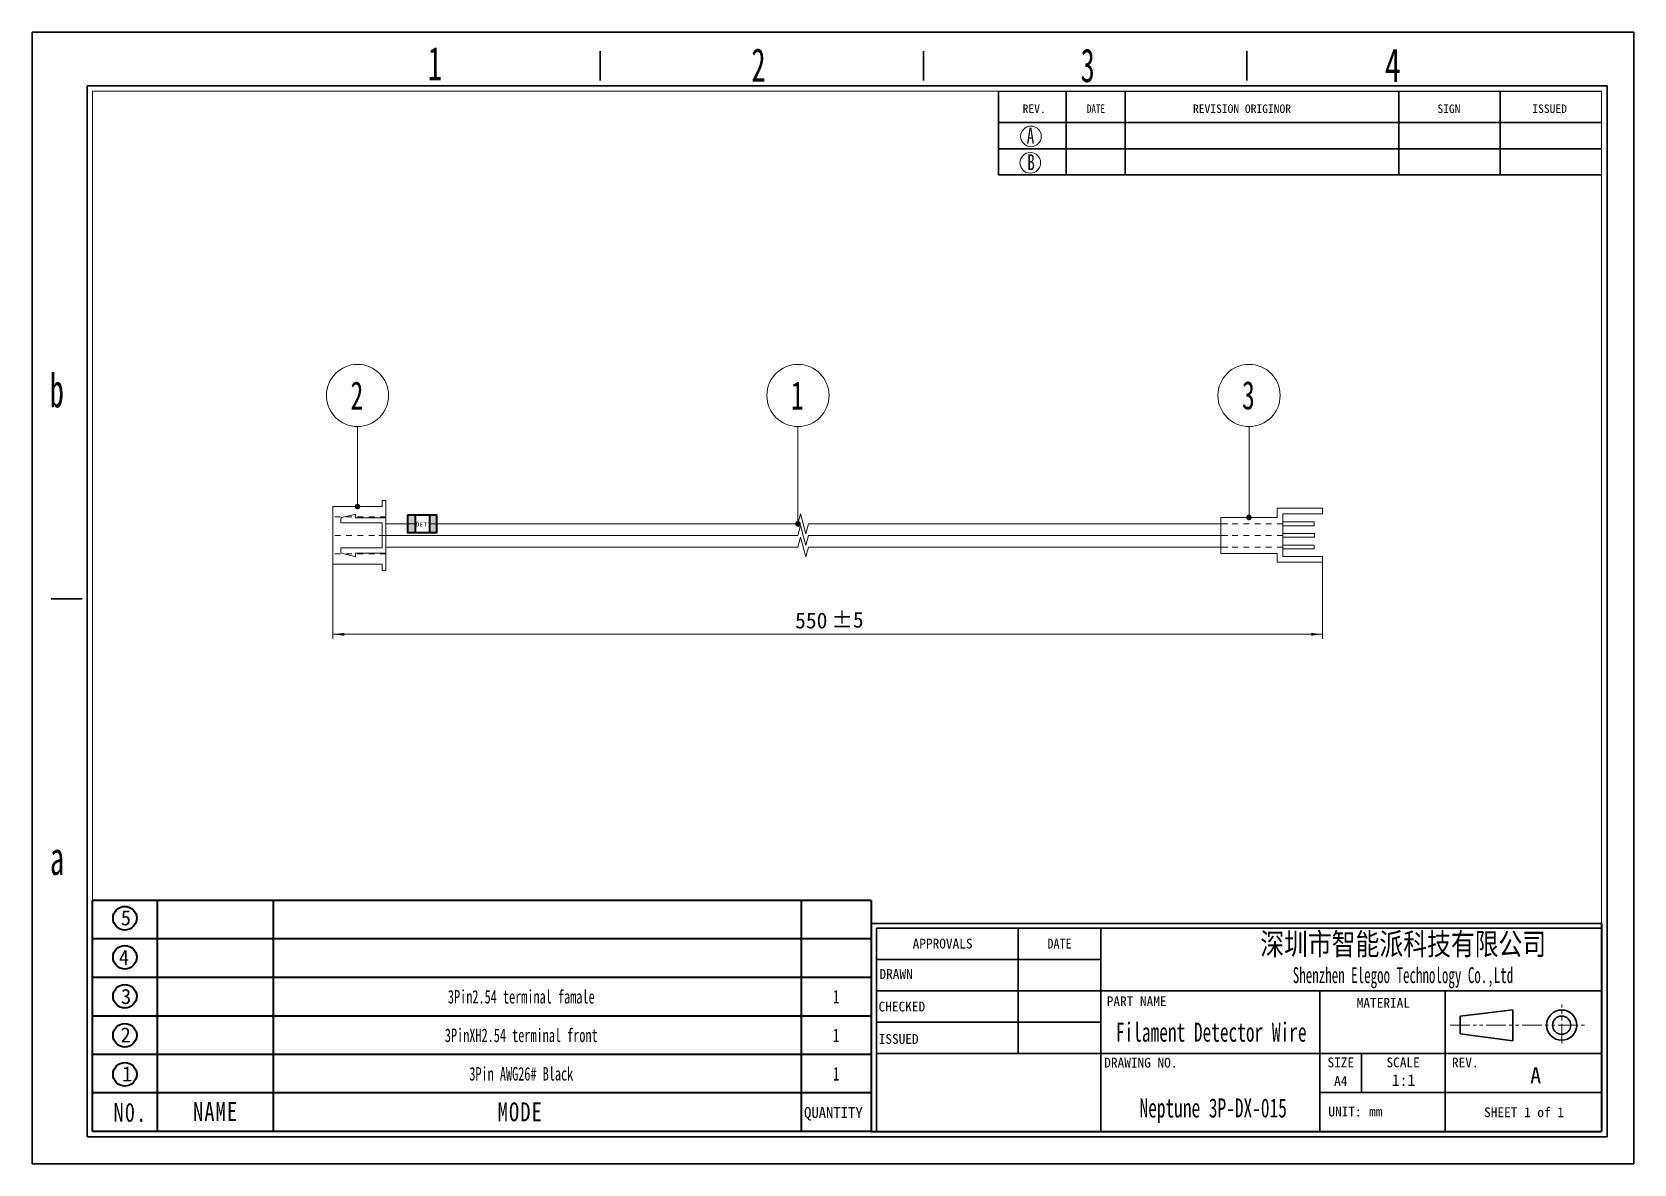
# Model space of a CAD drawing. Header units: millimetres. Extents: x 0 to 283, y 0 to 200.
import ezdxf
from ezdxf.enums import TextEntityAlignment as Align

# ---------------------------------------------------------------- set-up
doc = ezdxf.new("R2010")
doc.units = ezdxf.units.MM
for name, pattern in [('双点画线', [22, 12, -2, 2, -2, 2, -2]), ('点画线', [18, 12, -2, 2, -2]), ('虚线', [2, 1, -1])]:
    doc.linetypes.add(name, pattern=pattern)
doc.layers.get('0').update_dxf_attribs({"lineweight": 35})
for name, color, linetype, lineweight in [('SLD-0', 179, 'Continuous', 30), ('中心线层', 1, '点画线', 18), ('尺寸线层', 3, 'Continuous', 18), ('粗实线层', 7, 'Continuous', 35), ('细实线层', 7, 'Continuous', 18), ('虚线层', 6, '虚线', 18)]:
    doc.layers.add(name, color=color, linetype=linetype, lineweight=lineweight)
doc.styles.add('SLDTEXTSTYLE0', font='', dxfattribs={"width": 0.7})
doc.styles.add('SLDTEXTSTYLE10', font='', dxfattribs={"width": 0.7865})
doc.styles.add('SLDTEXTSTYLE11', font='', dxfattribs={"width": 0.862222})
doc.styles.add('SLDTEXTSTYLE12', font='', dxfattribs={"width": 1.089})
doc.styles.add('SLDTEXTSTYLE13', font='', dxfattribs={"width": 0.805625})
doc.styles.add('SLDTEXTSTYLE2', font='', dxfattribs={"width": 0.469})
doc.styles.add('SLDTEXTSTYLE3', font='', dxfattribs={"width": 0.56})
doc.styles.add('SLDTEXTSTYLE4', font='', dxfattribs={"width": 0.40535})
doc.styles.add('SLDTEXTSTYLE5', font='', dxfattribs={"width": 0.7})
doc.styles.add('SLDTEXTSTYLE6', font='', dxfattribs={"width": 0.62})
doc.styles.add('SLDTEXTSTYLE7', font='', dxfattribs={"width": 0.9075})
doc.styles.add('SLDTEXTSTYLE8', font='', dxfattribs={"width": 0.484})
doc.styles.add('SLDTEXTSTYLE9', font='', dxfattribs={"width": 0.870455})
doc.styles.add('工程1', font='')
doc.styles.add('标准', font='', dxfattribs={"width": 0.667})
doc.styles.get('SLDTEXTSTYLE0').set_extended_font_data('宋体')
doc.styles.get('SLDTEXTSTYLE10').set_extended_font_data('宋体')
doc.styles.get('SLDTEXTSTYLE11').set_extended_font_data('宋体')
doc.styles.get('SLDTEXTSTYLE12').set_extended_font_data('宋体')
doc.styles.get('SLDTEXTSTYLE13').set_extended_font_data('宋体')
doc.styles.get('SLDTEXTSTYLE2').set_extended_font_data('宋体')
doc.styles.get('SLDTEXTSTYLE3').set_extended_font_data('宋体')
doc.styles.get('SLDTEXTSTYLE4').set_extended_font_data('宋体')
doc.styles.get('SLDTEXTSTYLE5').set_extended_font_data('宋体')
doc.styles.get('SLDTEXTSTYLE6').set_extended_font_data('宋体')
doc.styles.get('SLDTEXTSTYLE7').set_extended_font_data('宋体')
doc.styles.get('SLDTEXTSTYLE8').set_extended_font_data('宋体')
doc.styles.get('SLDTEXTSTYLE9').set_extended_font_data('宋体')
doc.styles.get('工程1').set_extended_font_data('宋体')
doc.styles.get('标准').set_extended_font_data('宋体')
doc.dimstyles.new('标准', dxfattribs={"dimscale": 0.8, "dimtxt": 3.5, "dimasz": 2.5, "dimexe": 1, "dimexo": 0, "dimtad": 1, "dimdsep": 46, "dimtxsty": '工程1', "dimblk": '_CAXARROW', "dimcen": 0, "dimdle": 4, "dimazin": 2, "dimtfac": 0.707107, "dimtdec": 3, "dimtmove": 2, "dimatfit": 3, "dimfxl": 1, "dimfrac": 2, "dimtolj": 1, "dimarcsym": 1})

# ---------------------------------------------------------------- blocks, each defined once
blk = doc.blocks.new('ELEGOO标题栏_1')
for p in [(133.85, 38.11), (0, 0)]:
    blk.add_line(p, (133.85, 0))
at = {"layer": 'SLD-0', "color": 0, "linetype": 'Continuous'}
for p, q in [((133.85, 38.11), (0, 38.11)), ((0, 38.11), (0, 0)), ((133.85, 37.29), (0.96, 37.29)), ((0.96, 37.29), (0.96, 0)), ((26.95, 37.29), (26.95, 14.34)), ((42.07, 37.29), (42.07, 0)), ((42.07, 31.55), (0.96, 31.55)), ((133.85, 25.81), (0.96, 25.81)), ((82.22, 25.81), (82.22, 0)), ((105.17, 0), (105.17, 25.81)), ((107.93, 21.13), (117.56, 22.32)), ((107.93, 17.89), (107.93, 21.13)), ((117.56, 16.63), (117.56, 22.32)), ((42.07, 20.08), (0.96, 20.08)), ((107.93, 17.89), (117.56, 16.63)), ((133.85, 14.34), (0.96, 14.34)), ((89.87, 14.34), (89.87, 7.17)), ((82.22, 7.17), (133.85, 7.17))]:
    blk.add_line(p, q, dxfattribs=at)
for radius in [2.77, 1.67]:
    blk.add_circle((126.54, 19.51), radius, dxfattribs=at)
at = {"layer": '中心线层', "color": 1, "linetype": '双点画线', "lineweight": 18, "ltscale": 0.3}
for p, q in [((126.54, 16.16), (126.54, 23.3)), ((106.1, 19.51), (130.7, 19.51))]:
    blk.add_line(p, q, dxfattribs=at)
at = {"layer": 'SLD-0', "color": 0}
for s, insert, char_height, width, attachment_point, style in [('{\\W1;APPROVALS}', (13.1, 35.34), 1.7927, 38.1779, 2, 'SLDTEXTSTYLE10'), ('DATE', (34.52, 35.34), 1.793, 17.8919, 2, 'SLDTEXTSTYLE7'), ('{\\W0.8;深圳市智能派科技有限公司}', (97.5, 36.37), 4, 133.1206, 2, 'SLDTEXTSTYLE0'), ('{\\W1;DRAWN}', (4.58, 29.77), 1.7927, 12.6788, 2, 'SLDTEXTSTYLE4'), ('{\\fsimsun|b1|i0|c134|p2;\\W0.6;Shenzhen Elegoo Technology Co.,Ltd}', (97.46, 30.12), 2.9104, 129.0935, 2, 'SLDTEXTSTYLE2'), ('{\\W1;CHECKED}', (5.63, 23.81), 1.7927, 17.6061, 2, 'SLDTEXTSTYLE4'), ('{\\W1;PART NAME}', (48.66, 24.78), 1.7927, 40.2352, 2, 'SLDTEXTSTYLE11'), ('{\\W1;MATERIAL}', (93.86, 24.48), 1.7927, 43.0109, 2, 'SLDTEXTSTYLE12'), ('{\\W1;ISSUED}', (5.05, 17.87), 1.7927, 14.7218, 2, 'SLDTEXTSTYLE4'), ('{\\W1;DRAWING NO.}', (49.43, 13.53), 1.7927, 46.8642, 2, 'SLDTEXTSTYLE9'), ('{\\W1;SIZE}', (86.06, 13.59), 1.793, 9.8746, 2, 'SLDTEXTSTYLE4'), ('{\\W1;SCALE}', (97.48, 13.58), 1.7927, 22.8456, 2, 'SLDTEXTSTYLE7'), ('{\\W1;REV.}', (108.87, 13.56), 1.793, 16.3741, 2, 'SLDTEXTSTYLE7'), ('{\\W1;A}', (120.78, 11.78), 2.91, 3.9348, 1, 'SLDTEXTSTYLE3'), ('{\\W1;A4}', (86.06, 10.18), 1.793, 4.9073, 2, 'SLDTEXTSTYLE4'), ('{\\W1;1:1}', (97.55, 10.49), 2.117, 7.7808, 2, 'SLDTEXTSTYLE3'), ('{\\W1;UNIT:}', (86.83, 4.57), 1.7927, 18.0042, 2, 'SLDTEXTSTYLE7'), ('{\\W1;mm}', (92.46, 4.58), 1.793, 5.0475, 2, 'SLDTEXTSTYLE8'), ('{\\W1;SHEET 1 of 1}', (119.64, 4.44), 1.7927, 47.0046, 2, 'SLDTEXTSTYLE13')]:
    blk.add_mtext(s, dxfattribs=dict(at, insert=insert, char_height=char_height, width=width, attachment_point=attachment_point, style=style))
at = {"layer": '尺寸线层', "color": 0, "style": '标准', "width": 0.667}
for tag, height, p in [('绘制者', 2, (21.79, 28.7)), ('绘图日期', 2, (34.51, 28.68)), ('审核者', 2, (21.8, 23.22)), ('审核日期', 2, (34.51, 22.95)), ('材质', 3.5, (94.1, 18.33)), ('发布者', 2, (21.79, 17.24)), ('发布日期', 2, (34.51, 17.21)), ('零件名称', 3.5, (62.32, 18.23)), ('图纸编号', 3.5, (62.68, 4.34))]:
    blk.add_attdef(tag, text='', height=height, dxfattribs=at).set_placement(p, align=Align.MIDDLE_CENTER)
blk = doc.blocks.new('更新记录栏_1')
at = {"layer": 'SLD-0', "color": 0, "linetype": 'Continuous'}
for p, q in [((-110.52, 0), (-110.52, -15.3)), ((-98.13, 0), (-98.13, -15.3)), ((-87.3, 0), (-87.3, -15.3)), ((-110.52, -5.74), (0, -5.74)), ((-110.52, -10.52), (0, -10.52)), ((-110.52, -15.3), (0, -15.3))]:
    blk.add_line(p, q, dxfattribs=at)
at = {"layer": 'SLD-0', "color": 0}
for p, q in [((-37.16, 0), (-37.16, -15.3)), ((-18.58, 0), (-18.58, -15.3))]:
    blk.add_line(p, q, dxfattribs=at)
at = {"layer": 'SLD-0', "color": 2, "lineweight": 0}
for centre in [(-104.56, -8.25), (-104.68, -13.1)]:
    blk.add_circle(centre, 1.89, dxfattribs=at)
at = {"layer": '粗实线层', "color": 0, "lineweight": 18}
for p in [(-110.52, 0), (0, -15.3)]:
    blk.add_line(p, (0, 0), dxfattribs=at)
at = {"layer": 'SLD-0', "color": 0, "attachment_point": 1, "style": 'SLDTEXTSTYLE10'}
for s, insert, char_height, width in [('{\\W1;REV.}', (-106.09, -2.41), 1.554, 12.2988), ('DATE', (-94.32, -2.41), 1.554, 13.4388), ('{\\W1;REVISION ORIGINOR}', (-74.87, -2.41), 1.5536, 57.5127), ('{\\W1;SIGN}', (-30.09, -2.41), 1.554, 12.3134), ('{\\W1;ISSUED}', (-12.7, -2.41), 1.5536, 19.59)]:
    blk.add_mtext(s, dxfattribs=dict(at, insert=insert, char_height=char_height, width=width))
at = {"layer": 'SLD-0', "color": 2, "char_height": 2.9, "attachment_point": 1, "style": 'SLDTEXTSTYLE5'}
for s, insert, width in [('A', (-105.34, -6.68), 3.5956), ('B', (-105.23, -11.54), 3.5381)]:
    blk.add_mtext(s, dxfattribs=dict(at, insert=insert, width=width))
at = {"layer": '尺寸线层', "color": 0, "style": '标准', "width": 0.667}
for tag, p in [('日期A', (-92.71, -8.13)), ('A版本更新内容', (-62.23, -8.13)), ('标记A', (-27.87, -8.13)), ('发布者A', (-9.29, -8.13)), ('日期B', (-92.71, -12.91)), ('A版本更新内容', (-62.23, -12.91)), ('标记B', (-27.87, -12.91)), ('发布者B', (-9.29, -12.91))]:
    blk.add_attdef(tag, text='', height=1.5, dxfattribs=at).set_placement(p, align=Align.MIDDLE_CENTER)
blk = doc.blocks.new('图框_1')
at = {"layer": 'SLD-0', "color": 0}
for p, q in [((0, 207.38), (293.52, 207.38)), ((0, 0), (0, 207.38)), ((293.52, 207.38), (293.52, 0)), ((293.52, 0), (0, 0))]:
    blk.add_line(p, q, dxfattribs=at)
at = {"layer": 'SLD-0', "color": 0, "linetype": 'Continuous'}
for p, q in [((104.11, 198.49), (104.11, 203.88)), ((163.36, 198.49), (163.36, 203.88)), ((222.61, 198.49), (222.61, 203.88)), ((10.1, 4.94), (10.1, 197.5)), ((10.1, 197.5), (288.58, 197.5)), ((288.58, 197.5), (288.58, 4.94)), ((9.21, 103.56), (3.48, 103.56)), ((288.58, 4.94), (10.1, 4.94))]:
    blk.add_line(p, q, dxfattribs=at)
at = {"layer": 'SLD-0', "color": 0, "lineweight": 15}
for p, q in [((11.08, 5.93), (11.08, 196.52)), ((11.08, 196.52), (287.59, 196.52)), ((287.59, 196.52), (287.59, 5.93)), ((287.59, 5.93), (11.08, 5.93))]:
    blk.add_line(p, q, dxfattribs=at)
at = {"layer": 'SLD-0', "color": 0, "char_height": 6.17, "attachment_point": 1}
for s, insert, width, style in [('1', (72.52, 204.68), 3.1728, 'SLDTEXTSTYLE6'), ('2', (131.8, 204.43), 6.4014, 'SLDTEXTSTYLE6'), ('3', (192.12, 204.37), 6.3735, 'SLDTEXTSTYLE6'), ('4', (247.85, 204.37), 7.6545, 'SLDTEXTSTYLE5'), ('b', (3.24, 144.8), 6.4386, 'SLDTEXTSTYLE6'), ('a', (3.29, 59.13), 6.3735, 'SLDTEXTSTYLE6')]:
    blk.add_mtext(s, dxfattribs=dict(at, insert=insert, width=width, style=style))
blk = doc.blocks.new('图框1_1')
at = {"layer": '粗实线层', "color": 0}
blk.add_blockref('图框_1', (0, 0), dxfattribs=at)
blk = doc.blocks.new('明细栏_1')
at = {"layer": '粗实线层', "color": 0}
for p, q in [((144.46, 42.89), (0, 42.89)), ((0, 0), (0, 42.89)), ((12, 42.89), (12, 0)), ((33.51, 42.89), (33.51, 0)), ((131.49, 42.89), (131.49, 0)), ((144.46, 42.89), (144.46, 0)), ((144.46, 35.74), (0, 35.74)), ((144.46, 28.59), (0, 28.59)), ((144.46, 21.44), (0, 21.44)), ((0, 14.3), (0, 21.44)), ((144.46, 14.3), (0, 14.3)), ((144.46, 7.17), (0, 7.17)), ((144.46, 0), (0, 0))]:
    blk.add_line(p, q, dxfattribs=at)
for centre in [(6, 39.59), (6, 32.35), (6, 25.11), (6, 17.87), (6, 10.63)]:
    blk.add_circle(centre, 2.19, dxfattribs=at)
at = {"layer": '尺寸线层', "color": 0, "char_height": 2.8, "attachment_point": 1, "line_spacing_factor": 1.15057, "style": '标准'}
for s, insert, width in [('\\T1.1;{\\fsimsun|b1|i0|c134|p2;\\W1;5}', (5.24, 41.07), 1.5173), ('\\T1.1;{\\fsimsun|b1|i0|c134|p2;\\W1;4}', (4.9, 33.74), 1.7207), ('\\T1.1;{\\fsimsun|b1|i0|c134|p2;\\W1;3}', (5.27, 26.48), 1.5173), ('\\T1.1;{\\fsimsun|b1|i0|c134|p2;\\W1;2}', (5.2, 19.34), 1.5486), ('\\T1.1;{\\fsimsun|b1|i0|c134|p2;\\W1;1}', (5.48, 12.1), 1.3013)]:
    blk.add_mtext(s, dxfattribs=dict(at, insert=insert, width=width))
at = {"layer": '尺寸线层', "color": 3, "attachment_point": 1, "line_spacing_factor": 1.15057, "style": '标准'}
for s, insert, char_height, width in [('\\T1.1;{\\fsimsun|b1|i0|c134|p2;\\W0.8;\\C0;N0.}', (3.88, 5.33), 3.5, 5.1088), ('\\T1.1;{\\fsimsun|b1|i0|c134|p2;\\W0.8;\\C0;NAME}', (18.64, 5.48), 3.5, 8.4532), ('\\T1.1;{\\fsimsun|b1|i0|c134|p2;\\W0.8;\\C0;MODE}', (75.17, 5.42), 3.5, 8.4532), ('{\\fSimSun|b1|i0|c134|p2;\\W1;\\T1;\\C0;QUANTITY}', (132.02, 4.55), 2, 11.2737)]:
    blk.add_mtext(s, dxfattribs=dict(at, insert=insert, char_height=char_height, width=width))
at = {"layer": '尺寸线层', "color": 0, "style": '标准', "width": 0.667}
for tag, p in [('名称5', (22.75, 39.31)), ('规格5', (79.55, 39.31)), ('数量5 ', (137.97, 39.31)), ('名称4', (22.75, 32.17)), ('规格4 ', (79.55, 32.17)), ('数量4', (137.97, 32.17)), ('名称3', (22.75, 25.02)), ('规格3', (79.55, 25.02)), ('数量3', (137.97, 25.02)), ('名称2', (22.75, 17.87)), ('规格2', (79.55, 17.87)), ('数量2', (137.97, 17.87)), ('名称1', (22.75, 10.73)), ('规格1', (79.55, 10.73)), ('数量1', (137.97, 10.73))]:
    blk.add_attdef(tag, text='', height=2.5, dxfattribs=at).set_placement(p, align=Align.MIDDLE_CENTER)
blk = doc.blocks.new('*X9')
at = {"color": 0, "char_height": 2.8, "attachment_point": 1, "style": '工程1'}
for s, insert, width in [('550', (134.92, 97.48), 46.114), ('%%P5', (141.32, 97.63), 24.0268)]:
    blk.add_mtext(s, dxfattribs=dict(at, insert=insert, width=width))
blk = doc.blocks.new('*X8')
at = {"layer": '尺寸线层', "linetype": 'Continuous'}
for points in [[(53.19, 93.64), (55.19, 93.89), (55.19, 93.39)], [(228.18, 93.64), (226.18, 93.89), (226.18, 93.39)]]:
    blk.add_hatch(color=0, dxfattribs=at).paths.add_polyline_path(points, flags=0)
at = {"layer": '尺寸线层', "color": 0, "linetype": 'Continuous'}
for p, q in [((53.19, 106.02), (53.19, 92.84)), ((228.18, 106.42), (228.18, 92.84)), ((53.19, 93.64), (228.18, 93.64))]:
    blk.add_line(p, q, dxfattribs=at)
at = {"layer": '尺寸线层', "color": 0}
blk.add_blockref('*X9', (0, 0), dxfattribs=at)
blk = doc.blocks.new('_CAXARROW')
blk.add_hatch(color=0).paths.add_polyline_path([(0, 0), (-1, 0.125), (-1, -0.125)], flags=0)
blk = doc.blocks.new('*X10')
at = {"layer": '细实线层', "lineweight": 18}
h = blk.add_hatch(color=0, dxfattribs=at)
edge = h.paths.add_edge_path(flags=0)
edge.add_arc((0, 0), 0.5, 0, 360)
at = {"layer": '细实线层', "color": 0}
blk.add_line((0, 0), (0, 14.15), dxfattribs=at)
for start, end in [(90, 270), (270, 90)]:
    blk.add_arc((0, 19.65), 5.5, start, end, dxfattribs=at)
at = {"layer": '细实线层', "color": 0, "lineweight": 18, "insert": (0, 19.65), "char_height": 5, "width": 3.1301, "attachment_point": 5, "line_spacing_factor": 1.15057, "style": '标准'}
blk.add_mtext('\\T1.1;2', dxfattribs=at)
blk = doc.blocks.new('*X11')
at = {"layer": '细实线层', "lineweight": 18}
h = blk.add_hatch(color=0, dxfattribs=at)
edge = h.paths.add_edge_path(flags=0)
edge.add_arc((0, 0), 0.5, 0, 360)
at = {"layer": '细实线层', "color": 0}
blk.add_line((0, 0), (0, 17.2), dxfattribs=at)
for start, end in [(90, 270), (270, 90)]:
    blk.add_arc((0, 22.7), 5.5, start, end, dxfattribs=at)
at = {"layer": '细实线层', "color": 0, "lineweight": 18, "insert": (0, 22.7), "char_height": 5, "width": 2.8506, "attachment_point": 5, "line_spacing_factor": 1.15057, "style": '标准'}
blk.add_mtext('\\T1.1;1', dxfattribs=at)
blk = doc.blocks.new('*X12')
at = {"layer": '细实线层', "lineweight": 18}
h = blk.add_hatch(color=0, dxfattribs=at)
edge = h.paths.add_edge_path(flags=0)
edge.add_arc((0, 0), 0.5, 0, 360)
at = {"layer": '细实线层', "color": 0}
blk.add_line((0, 0), (0, 16.07), dxfattribs=at)
for start, end in [(90, 270), (270, 90)]:
    blk.add_arc((0, 21.57), 5.5, start, end, dxfattribs=at)
at = {"layer": '细实线层', "color": 0, "lineweight": 18, "insert": (0, 21.57), "char_height": 5, "width": 3.1301, "attachment_point": 5, "line_spacing_factor": 1.15057, "style": '标准'}
blk.add_mtext('\\T1.1;3', dxfattribs=at)
blk = doc.blocks.new('125')
at = {"layer": '粗实线层'}
h = blk.add_hatch(color=0, dxfattribs=at)
h.paths.add_polyline_path([(0, 1.5), (0, 1.65), (0, 3.04), (1.3, 3.04), (1.3, 0), (0, 0)], flags=0)
h.paths.add_polyline_path([(3.87, 0), (3.87, 1.65), (3.87, 3.04), (5.17, 3.04), (5.17, 1.5), (5.17, 0)], flags=0)
at = {"layer": '粗实线层', "color": 0}
blk.add_line((1.3, 3.04), (1.3, 0), dxfattribs=at)
blk.add_lwpolyline([(0, 3.04), (0, 0), (5.17, 0), (5.17, 3.04)], close=True, dxfattribs=at)

msp = doc.modelspace()

# ---------------------------------------------------------------- linework, layer by layer
at = {"color": 0, "linetype": 'Continuous', "lineweight": 15}
for p, q in [((54.603, 113.335), (54.603, 114.032)), ((61.904, 113.335), (54.603, 113.335)), ((54.797, 114.28), (57.164, 114.872)), ((57.164, 114.872), (57.164, 114.232)), ((57.164, 114.232), (62.544, 114.232)), ((54.603, 108.903), (54.603, 108.206)), ((61.904, 108.903), (54.603, 108.903)), ((54.797, 107.958), (57.164, 107.366)), ((57.164, 107.366), (57.164, 108.006)), ((57.164, 108.006), (62.544, 108.006))]:
    msp.add_line(p, q, dxfattribs=at)
for centre, start, end in [((54.859, 114.032), 104.03624, 180), ((54.859, 108.206), 180, 255.96376)]:
    msp.add_arc(centre, 0.256, start, end, dxfattribs=at)
at = {"layer": '尺寸线层', "color": 0, "lineweight": 15}
for p, q in [((210.178, 114.299), (220.178, 114.299)), ((220.178, 114.299), (220.178, 115.919)), ((220.178, 115.919), (228.178, 115.919)), ((228.178, 114.919), (221.178, 114.919)), ((221.178, 114.919), (221.178, 111.119)), ((226.723, 113.511), (221.178, 113.511)), ((226.723, 112.814), (226.723, 113.511)), ((228.178, 115.919), (228.178, 114.919)), ((221.178, 112.814), (226.723, 112.814)), ((221.178, 111.489), (226.728, 111.489)), ((221.178, 111.119), (221.178, 108.428)), ((226.728, 110.792), (221.178, 110.792)), ((226.728, 111.489), (226.728, 110.792)), ((210.178, 107.939), (220.178, 107.939)), ((220.178, 106.416), (220.178, 107.939)), ((221.178, 109.424), (226.723, 109.424)), ((226.723, 108.727), (221.178, 108.727)), ((221.178, 107.416), (221.178, 108.428)), ((226.723, 109.424), (226.723, 108.727)), ((228.178, 106.416), (220.178, 106.416)), ((228.178, 107.416), (221.178, 107.416)), ((228.178, 106.416), (228.178, 107.416))]:
    msp.add_line(p, q, dxfattribs=at)
at = {"layer": '粗实线层', "color": 0, "lineweight": 15}
for p, q in [((53.193, 116.217), (61.904, 116.217)), ((53.193, 111.119), (53.193, 116.217)), ((62.544, 117.306), (61.904, 117.306)), ((61.904, 117.306), (61.904, 116.217)), ((62.544, 117.306), (62.544, 111.119)), ((61.904, 111.119), (61.904, 113.335)), ((210.178, 114.299), (210.178, 107.939)), ((53.193, 106.021), (53.193, 111.119)), ((61.904, 108.903), (61.904, 111.119)), ((62.544, 111.119), (62.544, 104.932)), ((61.904, 106.021), (53.193, 106.021)), ((61.904, 104.932), (61.904, 106.021)), ((62.544, 104.932), (61.904, 104.932))]:
    msp.add_line(p, q, dxfattribs=at)
at = {"layer": '粗实线层', "color": 8, "linetype": '虚线', "lineweight": 15}
for p, q in [((62.544, 114.385), (53.193, 114.385)), ((62.544, 111.119), (53.193, 111.119)), ((62.544, 111.119), (53.193, 111.119)), ((62.544, 107.853), (53.193, 107.853))]:
    msp.add_line(p, q, dxfattribs=at)
at = {"layer": '粗实线层', "color": 0}
msp.add_line((70.285, 114.686), (70.285, 111.647), dxfattribs=at)
at = {"layer": '细实线层', "lineweight": 15}
for points in [[(211.428, 113.167), (210.178, 113.167), (137.299, 113.167), (136.83, 111.417), (135.892, 114.917), (135.424, 113.167), (70.285, 113.167)], [(211.428, 111.119), (210.178, 111.119), (137.299, 111.119), (136.83, 109.369), (135.892, 112.869), (135.424, 111.119), (62.544, 111.119), (61.294, 111.119)], [(67.711, 113.167), (62.544, 113.167)], [(211.428, 109.071), (210.178, 109.071), (137.299, 109.071), (136.83, 107.321), (135.892, 110.821), (135.424, 109.071), (62.544, 109.071)]]:
    msp.add_lwpolyline(points, dxfattribs=at)
at = {"layer": '虚线层', "color": 0, "lineweight": 18}
for p, q in [((221.178, 113.167), (210.178, 113.167)), ((221.178, 111.119), (210.178, 111.119)), ((221.178, 109.071), (210.178, 109.071))]:
    msp.add_line(p, q, dxfattribs=at)

# ---------------------------------------------------------------- block references
at = {"xscale": 0.964990897734145, "yscale": 0.964990897734145, "zscale": 0.964990897734145}
msp.add_blockref('ELEGOO标题栏_1', (148.357, 5.718), dxfattribs=at).add_auto_attribs({'零件名称': 'Filament Detector Wire', '图纸编号': 'Neptune 3P-DX-015'})
at = {"layer": '粗实线层', "color": 0, "xscale": 0.964990897734145, "yscale": 0.964990897734145, "zscale": 0.964990897734145}
for name, p in [('图框1_1', (0, 0)), ('更新记录栏_1', (277.522, 189.637))]:
    msp.add_blockref(name, p, dxfattribs=at)
at = {"layer": '粗实线层', "color": 0}
msp.add_blockref('125', (66.415, 111.647), dxfattribs=at)
at = {"layer": '粗实线层', "color": 0, "xscale": 0.9529514990850049, "yscale": 0.9529514990850049, "zscale": 0.9529514990850049}
msp.add_blockref('明细栏_1', (10.696, 5.718), dxfattribs=at).add_auto_attribs({'规格1': '3Pin AWG26# Black', '数量1': '1', '规格2': '3PinXH2.54 terminal front', '规格3': '3Pin2.54 terminal famale', '数量2': '1', '数量3': '1'})
at = {"layer": '细实线层'}
for name, p in [('*X10', (57.549, 116.217)), ('*X11', (135.424, 113.167)), ('*X12', (215.178, 114.299))]:
    msp.add_blockref(name, p, dxfattribs=at)

# ---------------------------------------------------------------- texts
at = {"layer": '尺寸线层', "color": 3, "insert": (67.844, 113.46), "char_height": 0.8, "width": 34.13985, "attachment_point": 1, "rotation": 359.56332, "line_spacing_factor": 1.15057, "style": '标准'}
msp.add_mtext('\\T1.1;{\\fsimhei|b1|i0|c134|p2;\\W1;\\C0;DET1}', dxfattribs=at)

# ---------------------------------------------------------------- dimensions: what is measured, and where the dimension line sits
at = {"layer": '尺寸线层', "color": 0}
dim = msp.add_linear_dim(base=(228.178, 93.638), p1=(53.193, 106.021), p2=(228.178, 106.416), text='\\A1;550{\\H1x;%%P5}', dimstyle='标准', override={"dimsah": 1, "dimtfac": 1, "dimtfill": 1, "dimtzin": 8}, dxfattribs=at)
dim.commit()
dim.dimension.update_dxf_attribs({"geometry": '*X8', "text_midpoint": (140.686, 93.638)})

doc.saveas('drawing.dxf')
